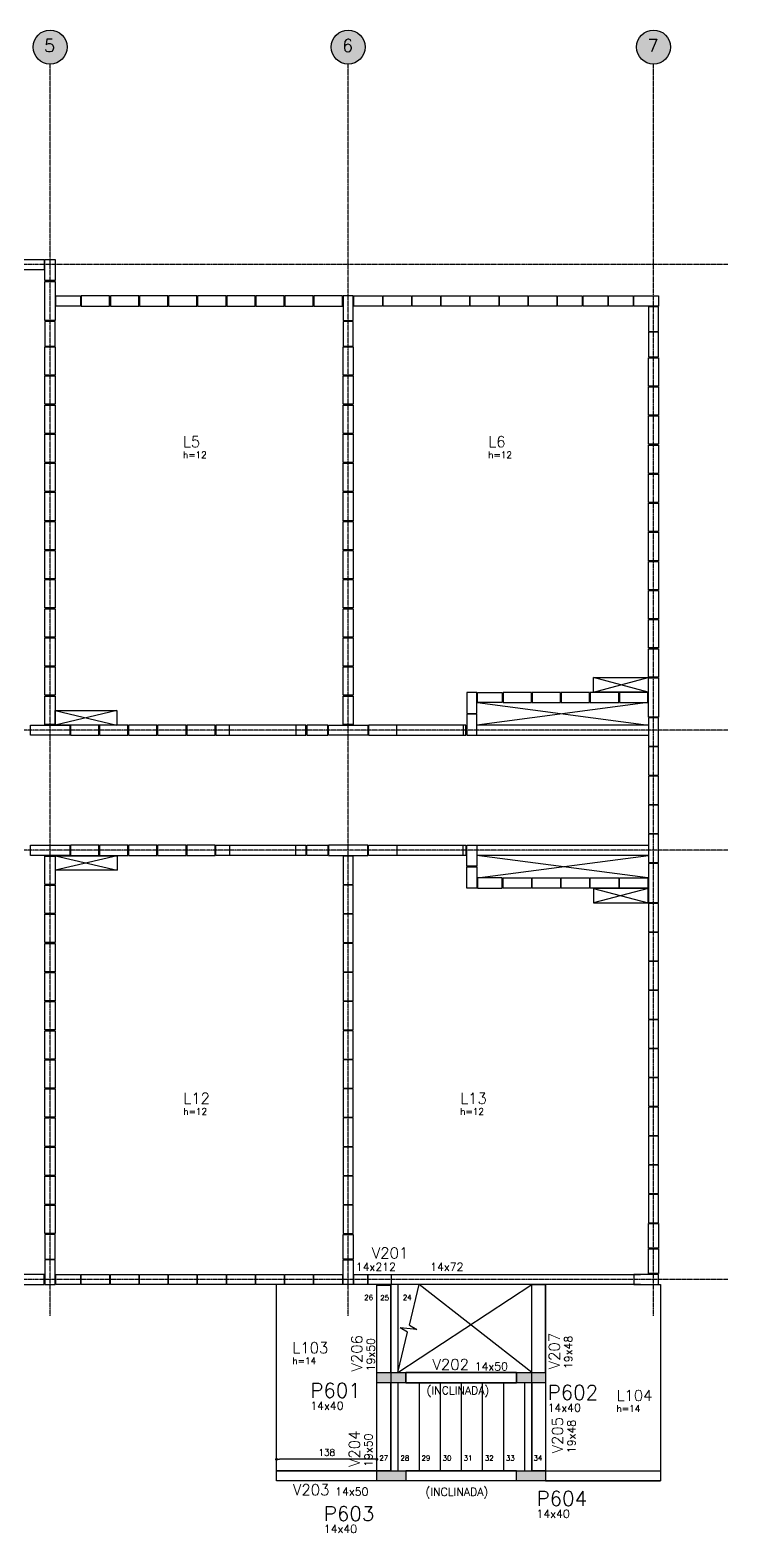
# Model space of a CAD drawing. Extents: x -856 to 20282, y 14720 to 28231.
# Drawn here: x 13605 to 14564, y 14897 to 16963 of the extents above; entities that cross this region are included whole.
import ezdxf

# ---------------------------------------------------------------- set-up
doc = ezdxf.new("R2010")
doc.units = 0
doc.linetypes.add('AXES', pattern=[0.54, 0.3, -0.08, 0.08, -0.08])
doc.layers.get('0').update_dxf_attribs({"linetype": 'CONTINUOUS'})
doc.layers.get('Defpoints').update_dxf_attribs({"linetype": 'CONTINUOUS'})
for name, color, linetype in [('00 - FELIPE', 2, 'CONTINUOUS'), ('EIXOS', 1, 'AXES'), ('H2', 252, 'CONTINUOUS'), ('H4', 254, 'CONTINUOUS'), ('IND-EIXOS', 2, 'CONTINUOUS'), ('L-D', 2, 'CONTINUOUS'), ('L-N', 4, 'CONTINUOUS'), ('LINHA_FINA', 1, 'CONTINUOUS'), ('P-D', 2, 'CONTINUOUS'), ('P-N', 5, 'CONTINUOUS'), ('PENA_1', 1, 'CONTINUOUS'), ('PENA_2', 2, 'CONTINUOUS'), ('PENA_3', 3, 'CONTINUOUS'), ('PIL-N', 4, 'CONTINUOUS'), ('T1', 2, 'CONTINUOUS'), ('TEXT-EIXOS', 3, 'CONTINUOUS'), ('VIG-D', 2, 'CONTINUOUS'), ('VIG-N', 4, 'CONTINUOUS')]:
    doc.layers.add(name, color=color, linetype=linetype)
doc.styles.add('COTA', font='romans.shx')
doc.styles.get("Standard").update_dxf_attribs({"font": 'ROMANS.SHX'})
doc.styles.add('Texto1', font='romans.shx', dxfattribs={"height": 9})
doc.dimstyles.new('forma', dxfattribs={"dimscale": 5, "dimtxt": 1.8, "dimasz": 0.8, "dimexe": 2, "dimexo": 1, "dimgap": 1, "dimtad": 1, "dimdec": 1, "dimzin": 9, "dimdsep": 46, "dimtxsty": 'COTA', "dimblk1": 'DOT', "dimblk2": 'DOT', "dimsah": 1, "dimcen": 0, "dimdle": 1, "dimclrd": 256, "dimclre": 256, "dimclrt": 2, "dimadec": 0, "dimazin": 0, "dimtfac": 1, "dimtdec": 0, "dimtmove": 0, "dimatfit": 3, "dimfxl": 1, "dimtolj": 1, "dimtzin": 0, "dimarcsym": 0})

# ---------------------------------------------------------------- blocks, each defined once
blk = doc.blocks.new('interrup')
at = {"layer": 'LINHA_FINA'}
for p, q in [((-1, 0), (-0.33, 2.31)), ((0.33, -2.31), (-0.33, 2.31)), ((1, 0), (0.33, -2.31))]:
    blk.add_line(p, q, dxfattribs=at)
blk = doc.blocks.new('_Dot')
at = {"color": 0, "linetype": 'ByBlock', "lineweight": -2}
blk.add_line((-0.5, 0), (-1, 0), dxfattribs=at)
at = {"color": 0, "linetype": 'ByBlock', "const_width": 0.5}
blk.add_lwpolyline([(-0.25, 0, 1), (0.25, 0, 1)], format="xyb", close=True, dxfattribs=at)
blk = doc.blocks.new('*D1119')
at = {"layer": '00 - FELIPE', "lineweight": -2, "transparency": 16777216}
for p, q in [((13943.5, 14987.5), (13943.5, 15008.3)), ((14077.6, 14998.3), (13947.5, 14998.3)), ((14081.6, 14987.5), (14081.6, 15008.3))]:
    blk.add_line(p, q, dxfattribs=at)
at = {"layer": 'Defpoints', "color": 0, "transparency": 16777216}
for p in [(13943.5, 14998.3), (13943.5, 14982.5), (14081.6, 14982.5)]:
    blk.add_point(p, dxfattribs=at)
at = {"layer": '00 - FELIPE', "lineweight": -2, "transparency": 16777216, "xscale": 4, "yscale": 4, "zscale": 4, "rotation": 180}
blk.add_blockref('_Dot', (13943.5, 14998.3), dxfattribs=at)
at = {"layer": '00 - FELIPE', "lineweight": -2, "transparency": 16777216, "xscale": 4, "yscale": 4, "zscale": 4}
blk.add_blockref('_Dot', (14081.6, 14998.3), dxfattribs=at)
at = {"layer": '00 - FELIPE', "color": 2, "transparency": 16777216, "insert": (14012.6, 15007.8), "char_height": 9, "attachment_point": 5, "style": 'COTA'}
blk.add_mtext('\\A1;138 ', dxfattribs=at)

msp = doc.modelspace()

# ---------------------------------------------------------------- hatches: boundary and pattern name
at = {"layer": 'H2'}
for points in [[(14081.56, 15117.5), (14121.56, 15117.5), (14121.56, 15103.5), (14081.56, 15103.5)], [(14273.56, 15117.5), (14313.56, 15117.5), (14313.56, 15103.5), (14273.56, 15103.5)], [(14081.56, 14982.5), (14121.56, 14982.5), (14121.56, 14968.5), (14081.56, 14968.5)], [(14273.56, 14982.5), (14313.56, 14982.5), (14313.56, 14968.5), (14273.56, 14968.5)]]:
    msp.add_hatch(color=256, dxfattribs=at).paths.add_polyline_path(points)
at = {"layer": 'H4'}
h = msp.add_hatch(color=256, dxfattribs=at)
edge = h.paths.add_edge_path()
edge.add_arc((13632.12, 16939.55), 23.33, 0, 360)
h = msp.add_hatch(color=256, dxfattribs=at)
edge = h.paths.add_edge_path()
edge.add_arc((14042.08, 16939.55), 23.33, 0, 360)
h = msp.add_hatch(color=256, dxfattribs=at)
edge = h.paths.add_edge_path()
edge.add_arc((14462.08, 16939.55), 23.33, 0, 360)

# ---------------------------------------------------------------- linework, layer by layer
for p, q in [((14070.08, 15993.5), (14204.08, 15993.5)), ((13860.08, 15842.5), (13984.08, 15842.5)), ((14050.08, 15252.47), (14435.08, 15252.47)), ((14435.08, 15252.5), (14435.08, 15238.47))]:
    msp.add_line(p, q)
for points in [[(13590.08, 16647.5), (13624.08, 16647.5), (13624.08, 16633.5), (13590.08, 16633.5), (13590.08, 16647.5)], [(13625.08, 16618.5), (13625.08, 16647.5), (13639.08, 16647.5), (13639.08, 16618.5), (13625.08, 16618.5)], [(13625.08, 16563.5), (13625.08, 16617.5), (13639.08, 16617.5), (13639.08, 16563.5), (13625.08, 16563.5)], [(13674.08, 16583.5), (13640.08, 16583.5), (13640.08, 16597.5), (13674.08, 16597.5), (13674.08, 16583.5)], [(13675.08, 16583.5), (13714.08, 16583.5), (13714.08, 16597.5), (13675.08, 16597.5), (13675.08, 16583.5)], [(13715.08, 16583.5), (13754.08, 16583.5), (13754.08, 16597.5), (13715.08, 16597.5), (13715.08, 16583.5)], [(13755.08, 16583.5), (13794.08, 16583.5), (13794.08, 16597.5), (13755.08, 16597.5), (13755.08, 16583.5)], [(13795.08, 16583.5), (13834.08, 16583.5), (13834.08, 16597.5), (13795.08, 16597.5), (13795.08, 16583.5)], [(13835.08, 16583.5), (13874.08, 16583.5), (13874.08, 16597.5), (13835.08, 16597.5), (13835.08, 16583.5)], [(13875.08, 16583.5), (13914.08, 16583.5), (13914.08, 16597.5), (13875.08, 16597.5), (13875.08, 16583.5)], [(13915.08, 16583.5), (13954.08, 16583.5), (13954.08, 16597.5), (13915.08, 16597.5), (13915.08, 16583.5)], [(13955.08, 16583.5), (13994.08, 16583.5), (13994.08, 16597.5), (13955.08, 16597.5), (13955.08, 16583.5)], [(13995.08, 16583.5), (14034.08, 16583.5), (14034.08, 16597.5), (13995.08, 16597.5), (13995.08, 16583.5)], [(14035.08, 16597.5), (14035.08, 16563.5), (14049.08, 16563.5), (14049.08, 16597.5), (14035.08, 16597.5)], [(14089.08, 16583.5), (14050.08, 16583.5), (14050.08, 16597.5), (14089.08, 16597.5), (14089.08, 16583.5)], [(14129.08, 16583.5), (14090.08, 16583.5), (14090.08, 16597.5), (14129.08, 16597.5), (14129.08, 16583.5)], [(14169.08, 16583.5), (14130.08, 16583.5), (14130.08, 16597.5), (14169.08, 16597.5), (14169.08, 16583.5)], [(14209.08, 16583.5), (14170.08, 16583.5), (14170.08, 16597.5), (14209.08, 16597.5), (14209.08, 16583.5)], [(14249.08, 16583.5), (14210.08, 16583.5), (14210.08, 16597.5), (14249.08, 16597.5), (14249.08, 16583.5)], [(14289.08, 16583.5), (14250.08, 16583.5), (14250.08, 16597.5), (14289.08, 16597.5), (14289.08, 16583.5)], [(14329.08, 16583.5), (14290.08, 16583.5), (14290.08, 16597.5), (14329.08, 16597.5), (14329.08, 16583.5)], [(14364.08, 16583.5), (14330.08, 16583.5), (14330.08, 16597.5), (14364.08, 16597.5), (14364.08, 16583.5)], [(14399.08, 16583.5), (14365.08, 16583.5), (14365.08, 16597.5), (14399.08, 16597.5), (14399.08, 16583.5)], [(14434.08, 16583.5), (14400.08, 16583.5), (14400.08, 16597.5), (14434.08, 16597.5), (14434.08, 16583.5)], [(14469.08, 16583.5), (14435.08, 16583.5), (14435.08, 16597.5), (14469.08, 16597.5), (14469.08, 16583.5)], [(14469.08, 16548.5), (14469.08, 16582.5), (14455.08, 16582.5), (14455.08, 16548.5), (14469.08, 16548.5)], [(13625.08, 16562.5), (13625.08, 16528.5), (13639.08, 16528.5), (13639.08, 16562.5), (13625.08, 16562.5)], [(14035.08, 16562.5), (14035.08, 16528.5), (14049.08, 16528.5), (14049.08, 16562.5), (14035.08, 16562.5)], [(14469.08, 16513.5), (14469.08, 16547.5), (14455.08, 16547.5), (14455.08, 16513.5), (14469.08, 16513.5)], [(13639.08, 16527.5), (13639.08, 16488.5), (13625.08, 16488.5), (13625.08, 16527.5), (13639.08, 16527.5)], [(14049.08, 16527.5), (14049.08, 16488.5), (14035.08, 16488.5), (14035.08, 16527.5), (14049.08, 16527.5)], [(14469.08, 16512.5), (14469.08, 16473.5), (14455.08, 16473.5), (14455.08, 16512.5), (14469.08, 16512.5)], [(13639.08, 16487.5), (13639.08, 16448.5), (13625.08, 16448.5), (13625.08, 16487.5), (13639.08, 16487.5)], [(14049.08, 16487.5), (14049.08, 16448.5), (14035.08, 16448.5), (14035.08, 16487.5), (14049.08, 16487.5)], [(14469.08, 16472.5), (14469.08, 16433.5), (14455.08, 16433.5), (14455.08, 16472.5), (14469.08, 16472.5)], [(13639.08, 16447.5), (13639.08, 16408.5), (13625.08, 16408.5), (13625.08, 16447.5), (13639.08, 16447.5)], [(14049.08, 16447.5), (14049.08, 16408.5), (14035.08, 16408.5), (14035.08, 16447.5), (14049.08, 16447.5)], [(14469.08, 16432.5), (14469.08, 16393.5), (14455.08, 16393.5), (14455.08, 16432.5), (14469.08, 16432.5)], [(13639.08, 16407.5), (13639.08, 16368.5), (13625.08, 16368.5), (13625.08, 16407.5), (13639.08, 16407.5)], [(14049.08, 16407.5), (14049.08, 16368.5), (14035.08, 16368.5), (14035.08, 16407.5), (14049.08, 16407.5)], [(14469.08, 16392.5), (14469.08, 16353.5), (14455.08, 16353.5), (14455.08, 16392.5), (14469.08, 16392.5)], [(13639.08, 16367.5), (13639.08, 16328.5), (13625.08, 16328.5), (13625.08, 16367.5), (13639.08, 16367.5)], [(14049.08, 16367.5), (14049.08, 16328.5), (14035.08, 16328.5), (14035.08, 16367.5), (14049.08, 16367.5)], [(14469.08, 16352.5), (14469.08, 16313.5), (14455.08, 16313.5), (14455.08, 16352.5), (14469.08, 16352.5)], [(13639.08, 16327.5), (13639.08, 16288.5), (13625.08, 16288.5), (13625.08, 16327.5), (13639.08, 16327.5)], [(14049.08, 16327.5), (14049.08, 16288.5), (14035.08, 16288.5), (14035.08, 16327.5), (14049.08, 16327.5)], [(14469.08, 16312.5), (14469.08, 16273.5), (14455.08, 16273.5), (14455.08, 16312.5), (14469.08, 16312.5)], [(13639.08, 16287.5), (13639.08, 16248.5), (13625.08, 16248.5), (13625.08, 16287.5), (13639.08, 16287.5)], [(14049.08, 16287.5), (14049.08, 16248.5), (14035.08, 16248.5), (14035.08, 16287.5), (14049.08, 16287.5)], [(14469.08, 16272.5), (14469.08, 16233.5), (14455.08, 16233.5), (14455.08, 16272.5), (14469.08, 16272.5)], [(13639.08, 16247.5), (13639.08, 16208.5), (13625.08, 16208.5), (13625.08, 16247.5), (13639.08, 16247.5)], [(14049.08, 16247.5), (14049.08, 16208.5), (14035.08, 16208.5), (14035.08, 16247.5), (14049.08, 16247.5)], [(14469.08, 16232.5), (14469.08, 16193.5), (14455.08, 16193.5), (14455.08, 16232.5), (14469.08, 16232.5)], [(13639.08, 16207.5), (13639.08, 16168.5), (13625.08, 16168.5), (13625.08, 16207.5), (13639.08, 16207.5)], [(14049.08, 16207.5), (14049.08, 16168.5), (14035.08, 16168.5), (14035.08, 16207.5), (14049.08, 16207.5)], [(14469.08, 16192.5), (14469.08, 16153.5), (14455.08, 16153.5), (14455.08, 16192.5), (14469.08, 16192.5)], [(13639.08, 16167.5), (13639.08, 16128.5), (13625.08, 16128.5), (13625.08, 16167.5), (13639.08, 16167.5)], [(14049.08, 16167.5), (14049.08, 16128.5), (14035.08, 16128.5), (14035.08, 16167.5), (14049.08, 16167.5)], [(14469.08, 16152.5), (14469.08, 16113.5), (14455.08, 16113.5), (14455.08, 16152.5), (14469.08, 16152.5)], [(13639.08, 16127.5), (13639.08, 16088.5), (13625.08, 16088.5), (13625.08, 16127.5), (13639.08, 16127.5)], [(14049.08, 16127.5), (14049.08, 16088.5), (14035.08, 16088.5), (14035.08, 16127.5), (14049.08, 16127.5)], [(14469.08, 16112.5), (14469.08, 16073.5), (14455.08, 16073.5), (14455.08, 16112.5), (14469.08, 16112.5)], [(13639.08, 16087.5), (13639.08, 16048.5), (13625.08, 16048.5), (13625.08, 16087.5), (13639.08, 16087.5)], [(14049.08, 16087.5), (14049.08, 16048.5), (14035.08, 16048.5), (14035.08, 16087.5), (14049.08, 16087.5)], [(14455.08, 16018.5), (14455.08, 16072.5), (14469.08, 16072.5), (14469.08, 16018.5), (14455.08, 16018.5)], [(14219.08, 16023.5), (14219.08, 16052.5), (14205.08, 16052.5), (14205.08, 16023.5), (14219.08, 16023.5)], [(14254.08, 16038.5), (14220.08, 16038.5), (14220.08, 16052.5), (14254.08, 16052.5), (14254.08, 16038.5)], [(14255.08, 16038.5), (14294.08, 16038.5), (14294.08, 16052.5), (14255.08, 16052.5), (14255.08, 16038.5)], [(14295.08, 16038.5), (14334.08, 16038.5), (14334.08, 16052.5), (14295.08, 16052.5), (14295.08, 16038.5)], [(14335.08, 16038.5), (14374.08, 16038.5), (14374.08, 16052.5), (14335.08, 16052.5), (14335.08, 16038.5)], [(14375.08, 16038.5), (14414.08, 16038.5), (14414.08, 16052.5), (14375.08, 16052.5), (14375.08, 16038.5)], [(14415.08, 16038.5), (14454.08, 16038.5), (14454.08, 16052.5), (14415.08, 16052.5), (14415.08, 16038.5)], [(13639.08, 16047.5), (13639.08, 16008.5), (13625.08, 16008.5), (13625.08, 16047.5), (13639.08, 16047.5)], [(14049.08, 16047.5), (14049.08, 16008.5), (14035.08, 16008.5), (14035.08, 16047.5), (14049.08, 16047.5)], [(14219.08, 15993.5), (14219.08, 16022.5), (14205.08, 16022.5), (14205.08, 15993.5), (14455.08, 15993.5)], [(14455.08, 16017.5), (14455.08, 15978.5), (14469.08, 15978.5), (14469.08, 16017.5), (14455.08, 16017.5)], [(13605.08, 16007.5), (13659.08, 16007.5), (13659.08, 15993.5), (13605.08, 15993.5), (13605.08, 16007.5)], [(13660.08, 15993.5), (13699.08, 15993.5), (13699.08, 16007.5), (13660.08, 16007.5), (13660.08, 15993.5)], [(13700.08, 15993.5), (13739.08, 15993.5), (13739.08, 16007.5), (13700.08, 16007.5), (13700.08, 15993.5)], [(13740.08, 15993.5), (13779.08, 15993.5), (13779.08, 16007.5), (13740.08, 16007.5), (13740.08, 15993.5)], [(13780.08, 15993.5), (13819.08, 15993.5), (13819.08, 16007.5), (13780.08, 16007.5), (13780.08, 15993.5)], [(13820.08, 15993.5), (13859.08, 15993.5), (13859.08, 16007.5), (13820.08, 16007.5), (13820.08, 15993.5)], [(13984.08, 16007.5), (13860.08, 16007.5), (13860.08, 15993.5), (13984.08, 15993.5)], [(13879.08, 15993.5), (13879.08, 16007.5)], [(13970.08, 16007.5), (13970.08, 15993.5)], [(13984.08, 15993.5), (13984.08, 16007.5)], [(14014.08, 16007.5), (13985.08, 16007.5), (13985.08, 15993.5), (14014.08, 15993.5), (14014.08, 16007.5)], [(14015.08, 16007.5), (14069.08, 16007.5), (14069.08, 15993.5), (14015.08, 15993.5), (14015.08, 16007.5)], [(14204.08, 16007.5), (14070.08, 16007.5), (14070.08, 15993.5)], [(14109.08, 15993.5), (14109.08, 16007.5)], [(14200.08, 16007.5), (14200.08, 15993.5)], [(14204.08, 15993.5), (14204.08, 16007.5)], [(14455.08, 16007.5), (14219.08, 16007.5)], [(14455.08, 15977.5), (14455.08, 15938.5), (14469.08, 15938.5), (14469.08, 15977.5), (14455.08, 15977.5)], [(14455.08, 15937.5), (14455.08, 15898.5), (14469.08, 15898.5), (14469.08, 15937.5), (14455.08, 15937.5)], [(14455.08, 15897.5), (14455.08, 15858.5), (14469.08, 15858.5), (14469.08, 15897.5), (14455.08, 15897.5)], [(14455.08, 15857.5), (14455.08, 15818.5), (14469.08, 15818.5), (14469.08, 15857.5), (14455.08, 15857.5)], [(13605.08, 15842.5), (13659.08, 15842.5), (13659.08, 15828.5), (13605.08, 15828.5), (13605.08, 15842.5)], [(13639.08, 15827.5), (13639.08, 15788.5), (13625.08, 15788.5), (13625.08, 15827.5), (13639.08, 15827.5)], [(13660.08, 15828.5), (13699.08, 15828.5), (13699.08, 15842.5), (13660.08, 15842.5), (13660.08, 15828.5)], [(13700.08, 15828.5), (13739.08, 15828.5), (13739.08, 15842.5), (13700.08, 15842.5), (13700.08, 15828.5)], [(13740.08, 15828.5), (13779.08, 15828.5), (13779.08, 15842.5), (13740.08, 15842.5), (13740.08, 15828.5)], [(13780.08, 15828.5), (13819.08, 15828.5), (13819.08, 15842.5), (13780.08, 15842.5), (13780.08, 15828.5)], [(13820.08, 15828.5), (13859.08, 15828.5), (13859.08, 15842.5), (13820.08, 15842.5), (13820.08, 15828.5)], [(13984.08, 15828.5), (13860.08, 15828.5), (13860.08, 15842.5)], [(13879.08, 15842.5), (13879.08, 15828.5)], [(13970.08, 15828.5), (13970.08, 15842.5)], [(13984.08, 15842.5), (13984.08, 15828.5)], [(14014.08, 15828.5), (13985.08, 15828.5), (13985.08, 15842.5), (14014.08, 15842.5), (14014.08, 15828.5)], [(14015.08, 15828.5), (14069.08, 15828.5), (14069.08, 15842.5), (14015.08, 15842.5), (14015.08, 15828.5)], [(14049.08, 15788.5), (14049.08, 15827.5), (14035.08, 15827.5), (14035.08, 15788.5), (14049.08, 15788.5)], [(14204.08, 15828.5), (14070.08, 15828.5), (14070.08, 15842.5)], [(14070.08, 15842.5), (14204.08, 15842.5)], [(14109.08, 15842.5), (14109.08, 15828.5)], [(14200.08, 15828.5), (14200.08, 15842.5)], [(14204.08, 15842.5), (14204.08, 15828.5)], [(14219.08, 15842.5), (14219.08, 15813.5), (14205.08, 15813.5), (14205.08, 15842.5), (14455.08, 15842.5)], [(14455.08, 15828.5), (14219.08, 15828.5)], [(14219.08, 15812.5), (14219.08, 15783.5), (14205.08, 15783.5), (14205.08, 15812.5), (14219.08, 15812.5)], [(14455.08, 15817.5), (14455.08, 15763.5), (14469.08, 15763.5), (14469.08, 15817.5), (14455.08, 15817.5)], [(13639.08, 15787.5), (13639.08, 15748.5), (13625.08, 15748.5), (13625.08, 15787.5), (13639.08, 15787.5)], [(14049.08, 15748.5), (14049.08, 15787.5), (14035.08, 15787.5), (14035.08, 15748.5), (14049.08, 15748.5)], [(14254.08, 15797.5), (14220.08, 15797.5), (14220.08, 15783.5), (14254.08, 15783.5), (14254.08, 15797.5)], [(14255.08, 15797.5), (14294.08, 15797.5), (14294.08, 15783.5), (14255.08, 15783.5), (14255.08, 15797.5)], [(14295.08, 15797.5), (14334.08, 15797.5), (14334.08, 15783.5), (14295.08, 15783.5), (14295.08, 15797.5)], [(14335.08, 15797.5), (14374.08, 15797.5), (14374.08, 15783.5), (14335.08, 15783.5), (14335.08, 15797.5)], [(14375.08, 15797.5), (14414.08, 15797.5), (14414.08, 15783.5), (14375.08, 15783.5), (14375.08, 15797.5)], [(14415.08, 15797.5), (14454.08, 15797.5), (14454.08, 15783.5), (14415.08, 15783.5), (14415.08, 15797.5)], [(14469.08, 15723.5), (14469.08, 15762.5), (14455.08, 15762.5), (14455.08, 15723.5), (14469.08, 15723.5)], [(13639.08, 15747.5), (13639.08, 15708.5), (13625.08, 15708.5), (13625.08, 15747.5), (13639.08, 15747.5)], [(14049.08, 15708.5), (14049.08, 15747.5), (14035.08, 15747.5), (14035.08, 15708.5), (14049.08, 15708.5)], [(14469.08, 15683.5), (14469.08, 15722.5), (14455.08, 15722.5), (14455.08, 15683.5), (14469.08, 15683.5)], [(13639.08, 15707.5), (13639.08, 15668.5), (13625.08, 15668.5), (13625.08, 15707.5), (13639.08, 15707.5)], [(14049.08, 15668.5), (14049.08, 15707.5), (14035.08, 15707.5), (14035.08, 15668.5), (14049.08, 15668.5)], [(14469.08, 15643.5), (14469.08, 15682.5), (14455.08, 15682.5), (14455.08, 15643.5), (14469.08, 15643.5)], [(13639.08, 15667.5), (13639.08, 15628.5), (13625.08, 15628.5), (13625.08, 15667.5), (13639.08, 15667.5)], [(14049.08, 15628.5), (14049.08, 15667.5), (14035.08, 15667.5), (14035.08, 15628.5), (14049.08, 15628.5)], [(14469.08, 15603.5), (14469.08, 15642.5), (14455.08, 15642.5), (14455.08, 15603.5), (14469.08, 15603.5)], [(13639.08, 15627.5), (13639.08, 15588.5), (13625.08, 15588.5), (13625.08, 15627.5), (13639.08, 15627.5)], [(14049.08, 15588.5), (14049.08, 15627.5), (14035.08, 15627.5), (14035.08, 15588.5), (14049.08, 15588.5)], [(14469.08, 15563.5), (14469.08, 15602.5), (14455.08, 15602.5), (14455.08, 15563.5), (14469.08, 15563.5)], [(13639.08, 15587.5), (13639.08, 15548.5), (13625.08, 15548.5), (13625.08, 15587.5), (13639.08, 15587.5)], [(14049.08, 15548.5), (14049.08, 15587.5), (14035.08, 15587.5), (14035.08, 15548.5), (14049.08, 15548.5)], [(14469.08, 15523.5), (14469.08, 15562.5), (14455.08, 15562.5), (14455.08, 15523.5), (14469.08, 15523.5)], [(13639.08, 15547.5), (13639.08, 15508.5), (13625.08, 15508.5), (13625.08, 15547.5), (13639.08, 15547.5)], [(14049.08, 15508.5), (14049.08, 15547.5), (14035.08, 15547.5), (14035.08, 15508.5), (14049.08, 15508.5)], [(14469.08, 15483.5), (14469.08, 15522.5), (14455.08, 15522.5), (14455.08, 15483.5), (14469.08, 15483.5)], [(13639.08, 15507.5), (13639.08, 15468.5), (13625.08, 15468.5), (13625.08, 15507.5), (13639.08, 15507.5)], [(14049.08, 15468.5), (14049.08, 15507.5), (14035.08, 15507.5), (14035.08, 15468.5), (14049.08, 15468.5)], [(14469.08, 15443.5), (14469.08, 15482.5), (14455.08, 15482.5), (14455.08, 15443.5), (14469.08, 15443.5)], [(13639.08, 15467.5), (13639.08, 15428.5), (13625.08, 15428.5), (13625.08, 15467.5), (13639.08, 15467.5)], [(14049.08, 15428.5), (14049.08, 15467.5), (14035.08, 15467.5), (14035.08, 15428.5), (14049.08, 15428.5)], [(14469.08, 15403.5), (14469.08, 15442.5), (14455.08, 15442.5), (14455.08, 15403.5), (14469.08, 15403.5)], [(13639.08, 15427.5), (13639.08, 15388.5), (13625.08, 15388.5), (13625.08, 15427.5), (13639.08, 15427.5)], [(14049.08, 15388.5), (14049.08, 15427.5), (14035.08, 15427.5), (14035.08, 15388.5), (14049.08, 15388.5)], [(14469.08, 15363.5), (14469.08, 15402.5), (14455.08, 15402.5), (14455.08, 15363.5), (14469.08, 15363.5)], [(13639.08, 15387.5), (13639.08, 15348.5), (13625.08, 15348.5), (13625.08, 15387.5), (13639.08, 15387.5)], [(14049.08, 15348.5), (14049.08, 15387.5), (14035.08, 15387.5), (14035.08, 15348.5), (14049.08, 15348.5)], [(14469.08, 15323.5), (14469.08, 15362.5), (14455.08, 15362.5), (14455.08, 15323.5), (14469.08, 15323.5)], [(13639.08, 15347.5), (13639.08, 15308.5), (13625.08, 15308.5), (13625.08, 15347.5), (13639.08, 15347.5)], [(14049.08, 15308.5), (14049.08, 15347.5), (14035.08, 15347.5), (14035.08, 15308.5), (14049.08, 15308.5)], [(14469.08, 15322.5), (14469.08, 15288.5), (14455.08, 15288.5), (14455.08, 15322.5), (14469.08, 15322.5)], [(13639.08, 15273.5), (13639.08, 15307.5), (13625.08, 15307.5), (13625.08, 15273.5), (13639.08, 15273.5)], [(14035.08, 15273.5), (14035.08, 15307.5), (14049.08, 15307.5), (14049.08, 15273.5), (14035.08, 15273.5)], [(14469.08, 15287.5), (14469.08, 15253.5), (14455.08, 15253.5), (14455.08, 15287.5), (14469.08, 15287.5)], [(13639.08, 15238.5), (13639.08, 15272.5), (13625.08, 15272.5), (13625.08, 15238.5), (13639.08, 15238.5)], [(14035.08, 15238.5), (14035.08, 15272.5), (14049.08, 15272.5), (14049.08, 15238.5), (14035.08, 15238.5)], [(13585.08, 15238.5), (13624.08, 15238.5), (13624.08, 15252.5), (13585.08, 15252.5), (13585.08, 15238.5)], [(13674.08, 15238.5), (13640.08, 15238.5), (13640.08, 15252.5), (13674.08, 15252.5), (13674.08, 15238.5)], [(13675.08, 15252.5), (13714.08, 15252.5), (13714.08, 15238.5), (13675.08, 15238.5), (13675.08, 15252.5)], [(13715.08, 15252.5), (13754.08, 15252.5), (13754.08, 15238.5), (13715.08, 15238.5), (13715.08, 15252.5)], [(13755.08, 15252.5), (13794.08, 15252.5), (13794.08, 15238.5), (13755.08, 15238.5), (13755.08, 15252.5)], [(13795.08, 15252.5), (13834.08, 15252.5), (13834.08, 15238.5), (13795.08, 15238.5), (13795.08, 15252.5)], [(13835.08, 15252.5), (13874.08, 15252.5), (13874.08, 15238.5), (13835.08, 15238.5), (13835.08, 15252.5)], [(13875.08, 15252.5), (13914.08, 15252.5), (13914.08, 15238.5), (13875.08, 15238.5), (13875.08, 15252.5)], [(13915.08, 15252.5), (13954.08, 15252.5), (13954.08, 15238.5), (13915.08, 15238.5), (13915.08, 15252.5)], [(13955.08, 15252.5), (13994.08, 15252.5), (13994.08, 15238.5), (13955.08, 15238.5), (13955.08, 15252.5)], [(13995.08, 15252.5), (14034.08, 15252.5), (14034.08, 15238.5), (13995.08, 15238.5), (13995.08, 15252.5)], [(14435.08, 15238.47), (14050.08, 15238.47), (14050.08, 15252.47)], [(14069.08, 15252.47), (14069.08, 15238.47)], [(14435.08, 15238.5), (14469.08, 15238.5), (14469.08, 15252.5), (14435.08, 15252.5)]]:
    msp.add_lwpolyline(points)
for points in [[(14454.58, 16053), (14379.58, 16053), (14379.58, 16073), (14454.58, 16073)], [(13639.08, 16027.5), (13724.08, 16027.5), (13724.08, 16007.5), (13639.08, 16007.5)], [(13639.58, 15828), (13724.58, 15828), (13724.58, 15808), (13639.58, 15808)], [(14454.58, 15783), (14379.58, 15783), (14379.58, 15763), (14454.58, 15763)]]:
    msp.add_lwpolyline(points, close=True)
at = {"layer": '00 - FELIPE'}
for points in [[(14435.08, 15238.42), (14069.08, 15238.42), (14069.08, 15252.5), (14435.08, 15252.5)], [(14081.54, 15237.5), (14100.56, 15237.5), (14100.56, 14982.5), (14081.54, 14982.5)], [(14313.56, 14982.5), (14294.54, 14982.5), (14294.54, 15238.42), (14313.56, 15238.42)], [(14121.56, 15117.5), (14273.56, 15117.5), (14273.56, 15103.5), (14121.56, 15103.5)], [(13943.54, 14982.5), (14471.58, 14982.5), (14471.58, 14968.5), (13943.54, 14968.5)]]:
    msp.add_lwpolyline(points, close=True, dxfattribs=at)
at = {"layer": 'EIXOS', "color": 244, "true_color": 0x991b1e}
for p, q in [((13632.08, 15195.55), (13632.08, 16916.22)), ((14042.08, 15195.55), (14042.08, 16916.22)), ((14462.08, 15195.55), (14462.08, 16916.22)), ((14564.38, 16640.5), (11875.62, 16640.5)), ((14564.38, 16000.5), (11875.62, 16000.5)), ((14564.38, 15835.5), (11875.62, 15835.5)), ((14564.38, 15245.5), (11875.62, 15245.5)), ((14564.38, 15245.5), (11875.62, 15245.5))]:
    msp.add_line(p, q, dxfattribs=at)
at = {"layer": 'IND-EIXOS'}
for centre in [(13632.12, 16939.55), (14042.08, 16939.55), (14462.08, 16939.55)]:
    msp.add_circle(centre, 23.33, dxfattribs=at)
at = {"layer": 'LINHA_FINA'}
for p, q in [((14126.21, 15182.84), (14139.54, 15238.45)), ((14110.54, 15117.5), (14123.88, 15173.11))]:
    msp.add_line(p, q, dxfattribs=at)
at = {"layer": 'P-N', "linetype": 'Continuous'}
for points in [[(14081.56, 15117.5), (14121.56, 15117.5), (14121.56, 15103.5), (14081.56, 15103.5)], [(14273.56, 15117.5), (14313.56, 15117.5), (14313.56, 15103.5), (14273.56, 15103.5)], [(14081.56, 14982.5), (14121.56, 14982.5), (14121.56, 14968.5), (14081.56, 14968.5)], [(14273.56, 14982.5), (14313.56, 14982.5), (14313.56, 14968.5), (14273.56, 14968.5)]]:
    msp.add_lwpolyline(points, close=True, dxfattribs=at)
at = {"layer": 'PENA_1'}
for p, q in [((14379.58, 16053), (14454.58, 16073)), ((14454.58, 16053), (14379.58, 16073)), ((14454.08, 16038.5), (14219.08, 16007.5)), ((14220.08, 16038.5), (14455.08, 16007.5)), ((13724.08, 16027.5), (13639.08, 16007.5)), ((13639.08, 16027.5), (13724.08, 16007.5)), ((13724.58, 15828), (13639.58, 15808)), ((13639.58, 15828), (13724.58, 15808)), ((14454.08, 15797.5), (14219.08, 15828.5)), ((14220.08, 15797.5), (14455.08, 15828.5)), ((14379.58, 15783), (14454.58, 15763)), ((14454.58, 15783), (14379.58, 15763)), ((14110.54, 15117.5), (14294.54, 15238.42)), ((14294.54, 15117.5), (14139.54, 15238.45))]:
    msp.add_line(p, q, dxfattribs=at)
at = {"layer": 'PENA_2'}
for p, q in [((14110.54, 15238.45), (14110.54, 15117.5)), ((14110.56, 15103.5), (14110.56, 14982.5)), ((14139.56, 15103.5), (14139.56, 14982.5)), ((14168.56, 15103.5), (14168.56, 14982.5)), ((14197.56, 15103.5), (14197.56, 14982.5)), ((14226.56, 15103.5), (14226.56, 14982.5)), ((14255.56, 15103.5), (14255.56, 14982.5)), ((14284.56, 15103.5), (14284.56, 14982.5))]:
    msp.add_line(p, q, dxfattribs=at)
at = {"layer": 'PENA_3'}
for p, q in [((14069.08, 15252.5), (14444.08, 15252.5)), ((14444.08, 15238.5), (13943.54, 15238.5)), ((13943.54, 14968.5), (13943.54, 15238.5)), ((14081.54, 15117.38), (14081.54, 15237.5)), ((14100.54, 15117.38), (14100.54, 15237.49)), ((14294.54, 15117.38), (14294.54, 15238.42)), ((14313.54, 15117.5), (14313.54, 15238.5)), ((14469.08, 15238.5), (14471.58, 15238.5)), ((14471.58, 15238.5), (14471.58, 14968.5)), ((14081.56, 14982.5), (14081.56, 15103.5)), ((14100.56, 14982.5), (14100.56, 15103.5)), ((14273.56, 15117.5), (14121.56, 15117.5)), ((14121.56, 15103.5), (14273.56, 15103.5)), ((14294.56, 15103.5), (14294.56, 14982.5)), ((14313.56, 15103.5), (14313.56, 14982.5)), ((14081.56, 14982.5), (13943.54, 14982.5)), ((14273.56, 14982.5), (14121.56, 14982.5)), ((14313.56, 14982.5), (14471.58, 14982.5)), ((14081.56, 14968.5), (13943.54, 14968.5)), ((14273.56, 14968.5), (14121.56, 14968.5)), ((14313.56, 14968.5), (14471.58, 14968.5))]:
    msp.add_line(p, q, dxfattribs=at)
msp.add_lwpolyline([(14101.08, 15252.47), (14101.08, 15238.47)], dxfattribs=at)

# ---------------------------------------------------------------- block references
at = {"layer": 'LINHA_FINA', "xscale": 5, "yscale": 5, "zscale": 5, "rotation": 76.51642339}
msp.add_blockref('interrup', (14125.04, 15177.98), dxfattribs=at)

# ---------------------------------------------------------------- texts
at = {"layer": 'L-D', "style": 'Texto1'}
for s, p in [('h=12', (13814.8, 16374.52)), ('h=12', (14234.66, 16374.52)), ('h=12', (13815.31, 15471.9)), ('h=12', (14196.15, 15471.9)), ('h=14', (13965.27, 15129.1)), ('h=14', (14411.13, 15063.53))]:
    msp.add_text(s, height=9, dxfattribs=at).set_placement(p)
at = {"layer": 'L-N'}
for s, p in [('L5', (13814.8, 16389.52)), ('L6', (14234.66, 16389.52)), ('L12', (13815.31, 15486.9)), ('L13', (14196.15, 15486.9)), ('L103', (13965.27, 15144.1)), ('L104', (14411.13, 15078.53))]:
    msp.add_text(s, height=15, dxfattribs=at).set_placement(p)
at = {"layer": 'P-D', "linetype": 'Continuous'}
for p in [(13989.98, 15066.52), (14316.37, 15063.74), (14301.15, 14917.9), (14008.6, 14897.1)]:
    msp.add_text('14x40', height=11, dxfattribs=at).set_placement(p)
at = {"layer": 'PIL-N', "linetype": 'Continuous'}
for s, p in [('P601', (13989.98, 15083.02)), ('P602', (14316.37, 15080.24)), ('P604', (14301.15, 14934.4)), ('P603', (14008.6, 14913.6))]:
    msp.add_text(s, height=20, dxfattribs=at).set_placement(p)
at = {"layer": 'T1', "style": 'Texto1'}
for s, p in [('26', (14064.22, 15217.27)), ('25', (14086.26, 15216.85)), ('24', (14117.37, 15217.27)), ('27', (14085.04, 14996.47)), ('28', (14114.04, 14996.47)), ('29', (14143.04, 14996.46)), ('30', (14172.04, 14996.46)), ('31', (14201.04, 14996.46)), ('32', (14230.04, 14996.46)), ('33', (14259.04, 14996.46)), ('34', (14296.99, 14996.46))]:
    msp.add_text(s, height=7, dxfattribs=at).set_placement(p)
at = {"layer": 'TEXT-EIXOS'}
for s, p in [('5', (13623.95, 16932.79)), ('6', (14033.91, 16932.79)), ('7', (14453.91, 16932.79))]:
    msp.add_text(s, height=17.5, dxfattribs=at).set_placement(p)
at = {"layer": 'VIG-D', "linetype": 'Continuous'}
for s, p in [('14x212', (14052.6, 15257.3)), ('14x72', (14154.84, 15257.3)), ('14x50', (14216.09, 15120.51)), ('(INCLINADA)', (14149.92, 15087.6)), ('14x50', (14024.22, 14948.35)), ('(INCLINADA)', (14148.45, 14948.07))]:
    msp.add_text(s, height=11, dxfattribs=at).set_placement(p)
for s, p in [('19x50', (14078.71, 15119.29)), ('19x48', (14350.34, 15122.36)), ('19x48', (14354.68, 15006.73)), ('19x50', (14075.38, 14987.96))]:
    msp.add_text(s, height=11, rotation=90, dxfattribs=at).set_placement(p)
at = {"layer": 'VIG-N', "linetype": 'Continuous'}
for s, p in [('V201', (14074.58, 15274.41)), ('V202', (14158.04, 15121.09)), ('V203', (13966.17, 14948.93))]:
    msp.add_text(s, height=15, dxfattribs=at).set_placement(p)
for s, p in [('V206', (14061.48, 15118.9)), ('V207', (14333.12, 15121.97)), ('V205', (14337.46, 15006.34)), ('V204', (14058.16, 14987.57))]:
    msp.add_text(s, height=15, rotation=90, dxfattribs=at).set_placement(p)

# ---------------------------------------------------------------- dimensions: what is measured, and where the dimension line sits
at = {"layer": '00 - FELIPE'}
dim = msp.add_linear_dim(base=(13943.54, 14998.28), p1=(14081.56, 14982.5), p2=(13943.54, 14982.5), dimstyle='forma', override={"dimpost": ' '}, dxfattribs=at)
dim.commit()
dim.dimension.update_dxf_attribs({"geometry": '*D1119', "text_midpoint": (14012.55, 15007.78)})

doc.saveas('drawing.dxf')
